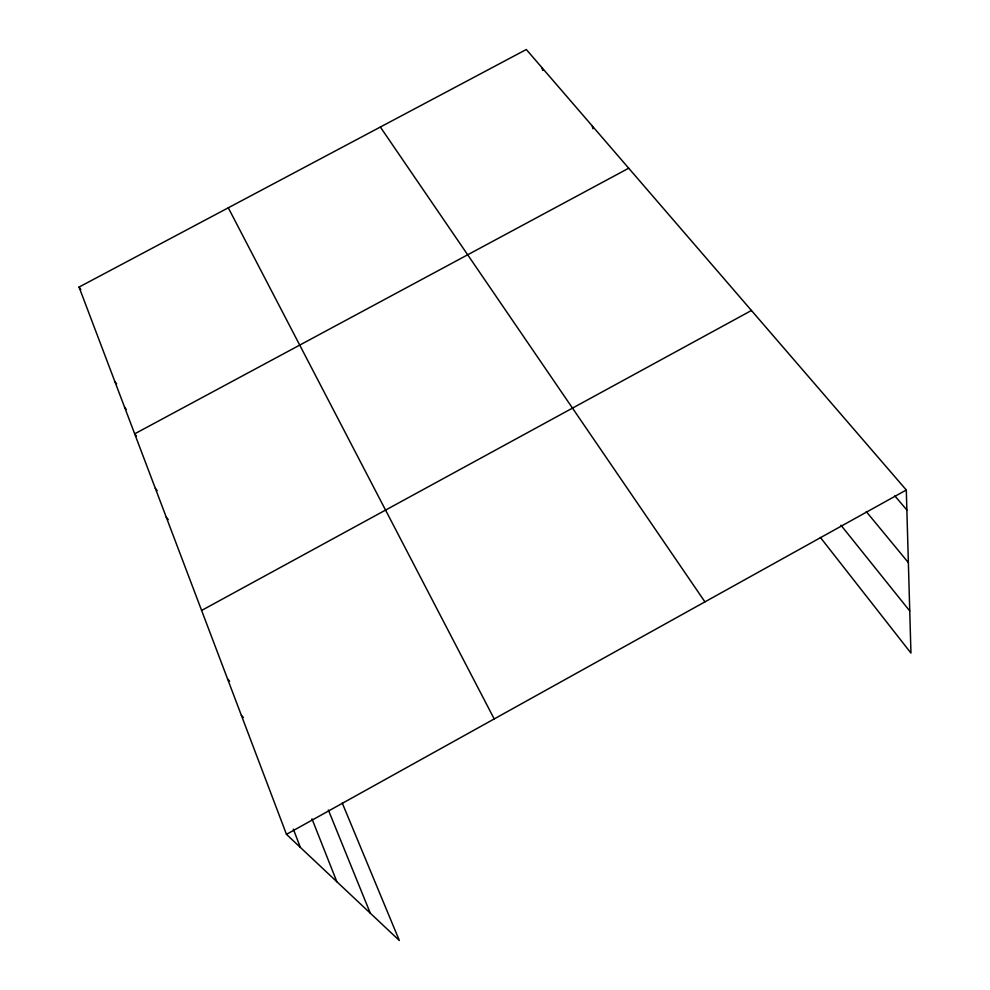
<?xml version="1.0" encoding="UTF-8"?>
<svg xmlns="http://www.w3.org/2000/svg" width="990" height="990" viewBox="0 0 990 990"><rect width="100%" height="100%" fill="white"/><g stroke="black" fill="none" stroke-linecap="round" stroke-linejoin="round"><path stroke-width="1.49" d="M286.469 834.347L906.296 490L526.309 49.5L79.052 287.075L286.469 834.347L399.341 940.5L342.268 803.076M201.613 610.446L751.447 310.489M628.712 168.213L134.677 433.843L136.484 436.132M241.374 715.374L243.367 717.465M227.576 678.967L229.569 681.12M894.873 495.94L906.877 510.011M166.271 517.226L168.238 519.601M866.25 511.582L908.375 562.629M155.356 488.417L157.187 490.656M840.98 525.245L909.748 610.966M820.401 537.459L910.949 653.066L906.296 490M124.579 407.199L126.386 409.514M114.828 381.496L116.622 383.823M79.052 287.075L80.796 289.451M380.346 127.029L704.929 601.87M228.294 207.801L494.208 718.938M328.371 810.006L370.285 913.176M311.974 818.841L336.848 881.731M293.349 829.137L300.366 847.428M541.976 67.666L542.78 70.488M592.23 125.916L592.961 128.75"/></g></svg>
